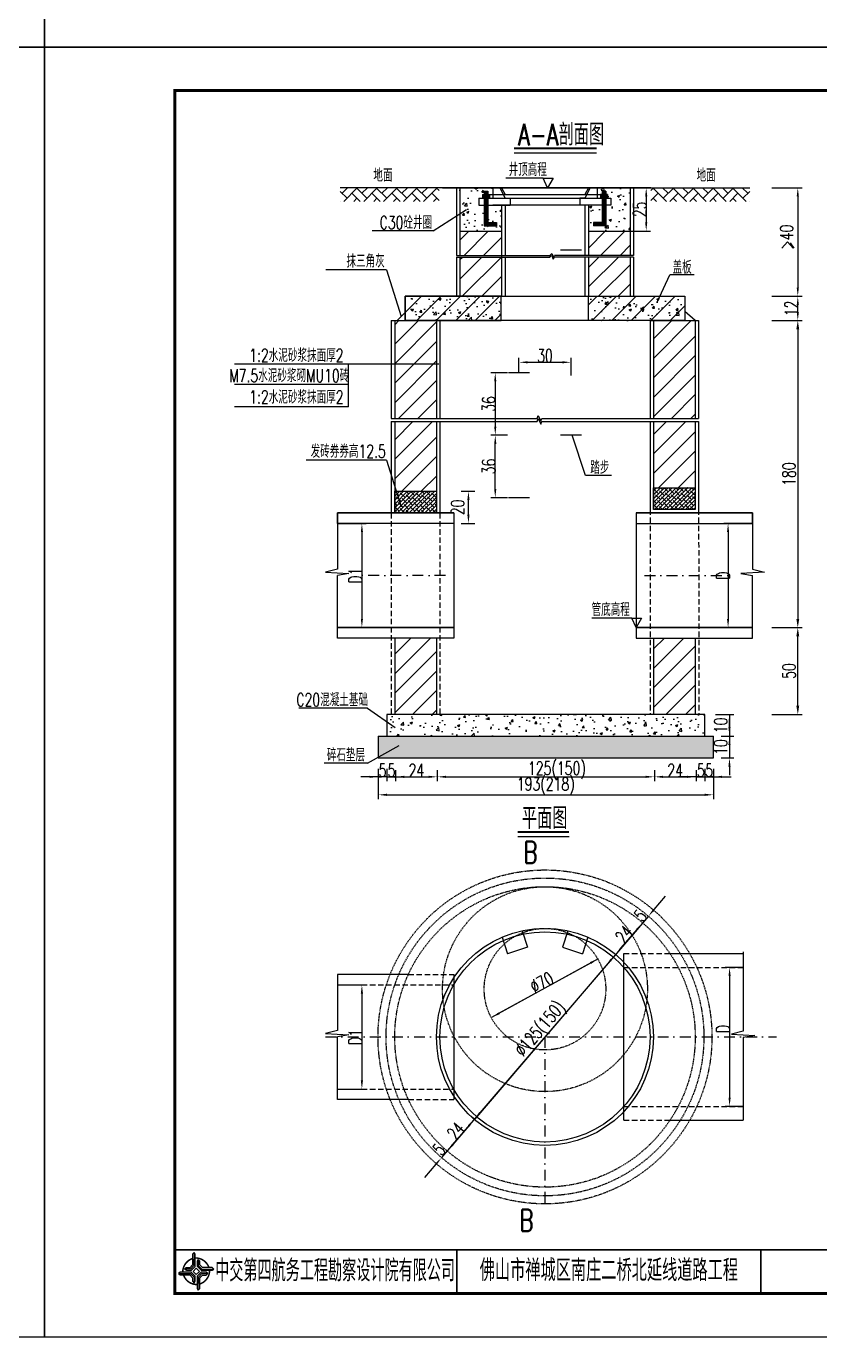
# Model space of a CAD drawing. Extents: x 5781 to 12795, y 1434 to 2653.
# Drawn here: x 6197.2 to 6380, y 1795.1 to 2096.9 of the extents above; entities that cross this region are included whole.
import ezdxf
from ezdxf.enums import TextEntityAlignment as Align

# ---------------------------------------------------------------- set-up
doc = ezdxf.new("R2010")
doc.units = 0
doc.header["$LTSCALE"] = 5
doc.header["$PDMODE"] = 32
doc.header["$PDSIZE"] = 0.3
doc.linetypes.add('DASHDOT', pattern=[1, 0.5, -0.25, 0, -0.25])
doc.linetypes.add('HIDDEN', pattern=[0.375, 0.25, -0.125])
doc.layers.get('0').update_dxf_attribs({"linetype": 'CONTINUOUS'})
doc.layers.get('Defpoints').update_dxf_attribs({"linetype": 'CONTINUOUS'})
for name, color, linetype in [('中心线', 2, 'DASHDOT'), ('图框', 7, 'CONTINUOUS'), ('填充', 8, 'CONTINUOUS'), ('尺寸标注', 4, 'CONTINUOUS'), ('文字', 7, 'CONTINUOUS'), ('文字字符', 7, 'CONTINUOUS'), ('结构', 7, 'CONTINUOUS'), ('结构1', 1, 'CONTINUOUS'), ('结构2', 7, 'CONTINUOUS'), ('钢筋', 1, 'CONTINUOUS'), ('钢筋2', 3, 'CONTINUOUS')]:
    doc.layers.add(name, color=color, linetype=linetype)
doc.styles.get("Standard").update_dxf_attribs({"font": 'simplex1.shx', "width": 0.7, "bigfont": 'hztxt.shx'})
doc.dimstyles.new('比例1：25', dxfattribs={"dimtxt": 3, "dimasz": 2, "dimexe": 1, "dimexo": 1, "dimgap": 0.5, "dimtad": 1, "dimlfac": 2.5, "dimzin": 13, "dimdsep": 46, "dimtxsty": 'Standard', "dimcen": -0.09, "dimclrd": 256, "dimclre": 256, "dimclrt": 7, "dimaunit": 1, "dimadec": 0, "dimazin": 0, "dimtfac": 0.0005, "dimtix": 1, "dimtmove": 2, "dimatfit": 3, "dimfxl": 0, "dimtolj": 1, "dimtzin": 13, "dimarcsym": 0})

# ---------------------------------------------------------------- blocks, each defined once
blk = doc.blocks.new('tb')
at = {"lineweight": -3}
h = blk.add_hatch(color=256, dxfattribs=at)
h.paths.add_polyline_path([(-1.23, -0.13), (-3.78, -0.14), (-4.14, -0.41), (-1.4, -0.44), (-0.56, -1.24), (-0.54, -2.62), (-0.27, -2.2), (-0.26, -1.06)])
h.paths.add_polyline_path([(0.13, -1.08), (0.14, -3.86), (0.41, -4.26), (0.44, -1.24), (1.25, -0.43), (2.66, -0.43), (2.26, -0.16), (1.07, -0.15)])
h.paths.add_polyline_path([(1.08, 0.3), (3.62, 0.3), (4.02, 0.56), (1.25, 0.57), (0.43, 1.39), (0.43, 2.8), (0.16, 2.41), (0.15, 1.24)])
h.paths.add_polyline_path([(-0.28, 1.21), (-0.28, 3.99), (-0.56, 4.39), (-0.57, 1.41), (-1.38, 0.6), (-2.74, 0.56), (-2.33, 0.3), (-1.2, 0.29)])
for p, q in [((-0.56, 4.39), (-0.57, 1.41)), ((-1.38, 0.6), (-2.74, 0.56)), ((-0.57, 1.41), (-1.38, 0.6)), ((0.43, 2.8), (0.43, 1.39)), ((0.43, 1.39), (1.25, 0.57)), ((1.25, 0.57), (4.02, 0.56)), ((-4.14, -0.41), (-1.4, -0.44)), ((-1.4, -0.44), (-0.56, -1.24)), ((-0.56, -1.24), (-0.54, -2.62)), ((0.41, -4.26), (0.44, -1.24)), ((0.44, -1.24), (1.25, -0.43)), ((1.25, -0.43), (2.66, -0.43))]:
    blk.add_line(p, q, dxfattribs=at)
at = {"lineweight": -3, "const_width": 0.35, "flags": 128}
for points in [[(-0.9, 3.02, 0.324167), (-3.16, -0.14)], [(2.88, 0.92, 0.324403), (-0.24, 3.15)], [(0.75, -2.86, 0.325418), (3.02, 0.26)], [(-2.98, -0.76, 0.322976), (0.14, -2.98)]]:
    blk.add_lwpolyline(points, format="xyb", dxfattribs=at)
at = {"lineweight": -3, "flags": 128}
for points in [[(-0.9, 3.99), (-0.9, 1.58), (-1.53, 0.91), (-2.34, 0.91), (-2.74, 0.56), (-2.33, 0.3), (-1.2, 0.29), (-0.28, 1.21), (-0.28, 3.99), (-0.56, 4.39)], [(-0.04, 0.77), (0.68, 0.04), (-0.04, -0.69), (-0.77, 0.05)], [(3.62, 0.92), (1.43, 0.92), (0.77, 1.54), (0.77, 2.38), (0.43, 2.8), (0.16, 2.41), (0.15, 1.24), (1.08, 0.3), (3.62, 0.3), (4.02, 0.56)], [(-3.73, -0.76), (-1.54, -0.76), (-0.89, -1.39), (-0.89, -2.21), (-0.54, -2.62), (-0.27, -2.2), (-0.26, -1.06), (-1.23, -0.13), (-3.78, -0.14), (-4.14, -0.41)], [(0.75, -3.85), (0.75, -1.43), (1.4, -0.78), (2.26, -0.78), (2.66, -0.43), (2.26, -0.16), (1.07, -0.15), (0.13, -1.08), (0.14, -3.86), (0.41, -4.26)]]:
    blk.add_lwpolyline(points, close=True, dxfattribs=at)
blk = doc.blocks.new('DIM')
at = {"layer": '尺寸标注'}
blk.add_solid([(-1, -0.125), (-1, 0.125), (0, 0)], dxfattribs=at)
blk = doc.blocks.new('*D587')
at = {"layer": 'Defpoints', "color": 0}
for p in [(6351.26, 2029.16), (6352.06, 1958.44), (6374.89, 1958.44)]:
    blk.add_point(p, dxfattribs=at)
at = {"layer": '尺寸标注', "lineweight": -2}
for p, q in [((6368.89, 2029.16), (6375.89, 2029.16)), ((6374.89, 2027.16), (6374.89, 1960.44)), ((6368.89, 1958.44), (6375.89, 1958.44))]:
    blk.add_line(p, q, dxfattribs=at)
at = {"layer": '尺寸标注'}
for points in [[(6374.56, 2027.16), (6375.22, 2027.16), (6374.89, 2029.16)], [(6374.56, 1960.44), (6375.22, 1960.44), (6374.89, 1958.44)]]:
    blk.add_solid(points, dxfattribs=at)
at = {"layer": '尺寸标注', "color": 7, "insert": (6372.89, 1993.8), "char_height": 3, "attachment_point": 5, "rotation": 90}
blk.add_mtext('\\A1;180', dxfattribs=at)
blk = doc.blocks.new('*D588')
at = {"layer": 'Defpoints', "color": 0}
for p in [(6353.45, 1958.44), (6374.89, 1958.44), (6353.45, 1938.44)]:
    blk.add_point(p, dxfattribs=at)
at = {"layer": '尺寸标注', "lineweight": -2}
for p, q in [((6368.89, 1958.44), (6375.89, 1958.44)), ((6374.89, 1940.44), (6374.89, 1956.44)), ((6368.89, 1938.44), (6375.89, 1938.44))]:
    blk.add_line(p, q, dxfattribs=at)
at = {"layer": '尺寸标注'}
for points in [[(6374.56, 1956.44), (6375.22, 1956.44), (6374.89, 1958.44)], [(6374.56, 1940.44), (6375.22, 1940.44), (6374.89, 1938.44)]]:
    blk.add_solid(points, dxfattribs=at)
at = {"layer": '尺寸标注', "color": 7, "insert": (6372.89, 1948.44), "char_height": 3, "attachment_point": 5, "rotation": 90}
blk.add_mtext('\\A1;50', dxfattribs=at)
blk = doc.blocks.new('123')
at = {"layer": '图框'}
blk.add_lwpolyline([(6201.38, 2092.12), (6201.38, 2389.12), (5781.38, 2389.12), (5781.38, 2092.12)], close=True, dxfattribs=at)

msp = doc.modelspace()

# ---------------------------------------------------------------- hatches: boundary and pattern name
at = {"layer": '填充'}
h = msp.add_hatch(dxfattribs=at)
h.set_pattern_fill('AR-HBONE', color=8, scale=0.016, style=0)
h.set_pattern_definition([(45, (6564.1666, 1851.5535), (2e-16, 2.2989456), [4.8768, -1.6256]), (135, (6565.3161, 1852.703), (2e-16, 2.2989456), [4.8768, -1.6256])])
h.paths.add_polyline_path([(6292.2557, 2059.7561), (6269.4898, 2059.7561), (6269.4898, 2056.5561), (6292.2557, 2056.5561)])
h = msp.add_hatch(dxfattribs=at)
h.set_pattern_fill('AR-CONC', color=8, scale=0.03, style=0)
h.set_pattern_definition([(50, (5001.1506, 2493.9624), (5.46554, -0.478173), [0.5715, -6.2865]), (355, (5001.1506, 2493.9624), (-1.057285, 5.7317), [0.4572, -5.0292]), (100.451, (5001.606, 2493.9225), (4.408275, 5.2535), [0.4857, -5.3427]), (46.1842, (5001.1506, 2495.4864), (8.13237, -1.26127), [0.85725, -9.42975]), (96.6356, (5001.828, 2495.381), (7.122127, 7.422767), [0.72855, -8.01405]), (351.184, (5001.151, 2495.486), (7.12214, 7.422754), [0.6858, -7.5438]), (21, (5001.9126, 2495.1054), (4.548446, -3.067966), [0.5715, -6.2865]), (326, (5001.9126, 2495.1054), (1.85406, 5.52564), [0.4572, -5.0292]), (71.4514, (5002.2916, 2494.8497), (6.402495, 2.457686), [0.4857, -5.3427]), (37.5, (5001.1506, 2493.9624), (0.092658, 2.5366512), [0, -4.96824, 0, -5.1054, 0, -5.04825]), (7.5, (5001.1506, 2493.9624), (2.00459, 3.005417), [0, -2.91084, 0, -4.85394, 0, -1.92405]), (327.5, (4999.4514, 2493.9624), (4.067718, -0.1718623), [0, -1.905, 0, -5.9436, 0, -7.8867]), (317.5, (4998.6894, 2493.9624), (4.443875, 0.762795), [0, -2.4765, 0, -3.94716, 0, -5.6007])])
h.paths.add_polyline_path([(6302.6557, 2055.7568), (6301.4557, 2055.7568), (6301.4557, 2057.3568), (6302.2557, 2057.3568), (6302.2557, 2058.1568), (6302.6557, 2058.1568), (6302.6557, 2058.9568), (6303.4557, 2058.9568), (6303.4557, 2058.1568), (6304.6557, 2058.1568), (6304.6557, 2059.7182), (6297.0557, 2059.7182), (6297.0557, 2049.7568), (6306.6557, 2049.7568), (6306.6557, 2055.7568), (6304.6557, 2055.7568), (6303.4557, 2055.7568), (6303.4557, 2051.7568), (6305.4557, 2051.7568), (6305.4557, 2050.9568), (6302.6557, 2050.9568)])
h.paths.add_polyline_path([(6336.2557, 2059.7182), (6328.6557, 2059.7182), (6328.6557, 2058.1568), (6329.8557, 2058.1568), (6329.8557, 2058.9568), (6330.6557, 2058.9568), (6330.6557, 2058.1568), (6331.0557, 2058.1568), (6331.0557, 2057.3568), (6331.8557, 2057.3568), (6331.8557, 2055.7568), (6330.6557, 2055.7568), (6330.6557, 2050.9568), (6327.8557, 2050.9568), (6327.8557, 2051.7568), (6329.8557, 2051.7568), (6329.8557, 2055.7568), (6326.6557, 2055.7568), (6326.6557, 2049.7568), (6336.2557, 2049.7568)])
h = msp.add_hatch(dxfattribs=at)
h.set_pattern_fill('AR-HBONE', color=8, scale=0.016, style=0)
h.set_pattern_definition([(135, (6069.1448, 1851.5535), (-2e-16, 2.2989456), [4.8768, -1.6256]), (45, (6067.9954, 1852.703), (-2e-16, 2.2989456), [4.8768, -1.6256])])
h.paths.add_polyline_path([(6341.0557, 2059.7561), (6363.8217, 2059.7561), (6363.8217, 2056.5561), (6341.0557, 2056.5561)])
h = msp.add_hatch(dxfattribs=at)
h.set_pattern_fill('ANSI31', color=8, style=0)
h.set_pattern_definition([(45, (5001.1506, 2493.9624), (-2.245064, 2.245064), [])])
h.paths.add_polyline_path([(6306.6557, 2044.1688), (6306.6557, 2049.7568), (6297.0557, 2049.7568), (6297.0557, 2044.1688)])
h.paths.add_polyline_path([(6297.0557, 2043.7942), (6297.0557, 2034.7561), (6306.6557, 2034.7561), (6306.6557, 2043.7942)])
h.paths.add_polyline_path([(6326.6557, 2034.7561), (6336.2557, 2034.7561), (6336.2557, 2043.7942), (6326.6557, 2043.7942)])
h.paths.add_polyline_path([(6326.6557, 2044.1688), (6336.2557, 2044.1688), (6336.2557, 2049.7568), (6326.6557, 2049.7568)])
h.paths.add_polyline_path([(6341.6557, 2006.6064), (6351.2557, 2006.6064), (6351.2557, 2029.1561), (6341.6557, 2029.1561)])
h.paths.add_polyline_path([(6291.6557, 2029.1561), (6282.0557, 2029.1561), (6282.0557, 2006.6064), (6291.6557, 2006.6064)])
h = msp.add_hatch(dxfattribs=at)
h.set_pattern_fill('AR-CONC', color=8, scale=0.03, style=0)
h.set_pattern_definition([(50, (5001.1506, 2476.3696), (5.46554, -0.478173), [0.5715, -6.2865]), (355, (5001.1506, 2476.3696), (-1.057285, 5.7317), [0.4572, -5.0292]), (100.451, (5001.606, 2476.33), (4.408275, 5.2535), [0.4857, -5.3427]), (46.1842, (5001.1506, 2477.8936), (8.13237, -1.26127), [0.85725, -9.42975]), (96.6356, (5001.828, 2477.7885), (7.122127, 7.422767), [0.72855, -8.01405]), (351.184, (5001.151, 2477.894), (7.12214, 7.422754), [0.6858, -7.5438]), (21, (5001.9126, 2477.5126), (4.548446, -3.067966), [0.5715, -6.2865]), (326, (5001.9126, 2477.5126), (1.85406, 5.52564), [0.4572, -5.0292]), (71.4514, (5002.2916, 2477.257), (6.402495, 2.457686), [0.4857, -5.3427]), (37.5, (5001.1506, 2476.3696), (0.092658, 2.5366512), [0, -4.96824, 0, -5.1054, 0, -5.04825]), (7.5, (5001.1506, 2476.3696), (2.00459, 3.005417), [0, -2.91084, 0, -4.85394, 0, -1.92405]), (327.5, (4999.4514, 2476.3696), (4.067718, -0.1718623), [0, -1.905, 0, -5.9436, 0, -7.8867]), (317.5, (4998.6894, 2476.3696), (4.443875, 0.762795), [0, -2.4765, 0, -3.94716, 0, -5.6007])])
h.paths.add_polyline_path([(6306.5647, 2029.1561), (6306.5647, 2034.7561), (6284.4557, 2034.7561), (6284.4557, 2029.1561)])
h.paths.add_polyline_path([(6326.6557, 2034.7561), (6326.6557, 2029.1561), (6348.8557, 2029.1561), (6348.8557, 2034.7561)])
h = msp.add_hatch(dxfattribs=at)
h.set_pattern_fill('ANSI31', color=8, style=0)
h.set_pattern_definition([(45, (5097.1434, 726.9838), (-2.245064, 2.245064), [])])
h.paths.add_polyline_path([(6291.6557, 2005.8823), (6282.0557, 2005.8823), (6282.0557, 1990.9473), (6282.3982, 1989.84), (6291.6557, 1989.84)])
h.paths.add_polyline_path([(6351.2557, 2005.8823), (6341.6557, 2005.8823), (6341.6557, 1990.64), (6351.2557, 1990.64)])
h.paths.add_polyline_path([(6341.6639, 1938.4426), (6351.2639, 1938.4426), (6351.2609, 1956.04), (6341.6609, 1956.04)])
h.paths.add_polyline_path([(6282.0557, 1938.4426), (6291.6557, 1938.4426), (6291.6557, 1956.04), (6282.0557, 1956.04)])
h = msp.add_hatch(dxfattribs=at)
h.set_pattern_fill('ANSI38', color=8, scale=0.2, style=0)
h.set_pattern_definition([(45, (5001.1506, 2493.96236), (-0.4490128, 0.4490128), []), (135, (5001.1506, 2493.96236), (-1.34703842, 0.4490128), [1.5875, -0.9525])])
h.paths.add_polyline_path([(6291.6557, 1984.84), (6291.6557, 1989.84), (6282.0557, 1989.84), (6282.0557, 1984.84)])
h.paths.add_polyline_path([(6351.2557, 1985.64), (6351.2557, 1990.64), (6341.6557, 1990.64), (6341.6557, 1985.64)])
h = msp.add_hatch(dxfattribs=at)
h.set_pattern_fill('AR-CONC', color=8, scale=0.03, style=0)
h.set_pattern_definition([(50, (5535.4524, 882.302), (5.46554, -0.478173), [0.5715, -6.2865]), (355, (5535.4524, 882.302), (-1.057285, 5.7317), [0.4572, -5.0292]), (100.451, (5535.908, 882.262), (4.408275, 5.2535), [0.4857, -5.3427]), (46.1842, (5535.4524, 883.826), (8.13237, -1.26127), [0.85725, -9.42975]), (96.6356, (5536.13, 883.721), (7.122127, 7.422767), [0.72855, -8.01405]), (351.184, (5535.452, 883.826), (7.12214, 7.422754), [0.6858, -7.5438]), (21, (5536.2144, 883.445), (4.548446, -3.067966), [0.5715, -6.2865]), (326, (5536.2144, 883.445), (1.85406, 5.52564), [0.4572, -5.0292]), (71.4514, (5536.5934, 883.1893), (6.402495, 2.457686), [0.4857, -5.3427]), (37.5, (5535.4524, 882.302), (0.092658, 2.5366512), [0, -4.96824, 0, -5.1054, 0, -5.04825]), (7.5, (5535.4524, 882.302), (2.00459, 3.005417), [0, -2.91084, 0, -4.85394, 0, -1.92405]), (327.5, (5533.7532, 882.302), (4.067718, -0.1718623), [0, -1.905, 0, -5.9436, 0, -7.8867]), (317.5, (5532.991, 882.302), (4.443875, 0.762795), [0, -2.4765, 0, -3.94716, 0, -5.6007])])
h.paths.add_polyline_path([(6353.4458, 1933.4426), (6353.4458, 1938.4426), (6280.2458, 1938.4426), (6280.2458, 1933.4426)])
at = {"layer": '尺寸标注'}
h = msp.add_hatch(dxfattribs=at)
h.set_pattern_fill('ANSI31', color=8, style=0)
h.set_pattern_definition([(45, (5001.1506, 2476.3696), (-2.245064, 2.245064), [])])
h.paths.add_polyline_path([(6306.5647, 2029.1561), (6306.5647, 2034.7561), (6284.4557, 2034.7561), (6284.4557, 2029.1561)])
h.paths.add_polyline_path([(6348.8557, 2029.1561), (6348.8557, 2034.7561), (6326.6557, 2034.7561), (6326.6557, 2029.1561)])
h = msp.add_hatch(dxfattribs=at)
h.set_pattern_fill('AR-SAND', color=8, scale=0.03, style=0)
h.set_pattern_definition([(37.5, (5535.4524, 882.302), (-0.0480009, 1.4682397), [0, -1.15824, 0, -1.2954, 0, -1.23825]), (7.5, (5535.4524, 882.302), (1.3485698, 2.1504753), [0, -0.62484, 0, -1.04394, 0, -0.40005]), (327.5, (5534.5152, 882.302), (2.3729771, 0.0043116), [0, -0.381, 0, -1.3716, 0, -1.7907]), (317.5, (5534.5152, 882.302), (2.2906694, 0.668788), [0, -0.1905, 0, -0.89916, 0, -1.0287])])
h.paths.add_polyline_path([(6355.4458, 1928.4426), (6355.4458, 1933.4426), (6278.2458, 1933.4426), (6278.2458, 1928.4426)])

# ---------------------------------------------------------------- linework, layer by layer
for p, q in [((6309.5431, 2067.8193), (6328.5445, 2067.8193)), ((6292.2557, 2059.7561), (6269.4898, 2059.7561)), ((6341.0557, 2059.7561), (6363.8217, 2059.7561)), ((6310.3958, 1910.3719), (6322.1934, 1910.3719))]:
    msp.add_line(p, q)
at = {"const_width": 0.4}
for points in [[(6309.5431, 2068.8193), (6328.5445, 2068.8193)], [(6310.3958, 1911.3719), (6322.1934, 1911.3719)]]:
    msp.add_lwpolyline(points, dxfattribs=at)
at = {"layer": '中心线'}
for p, q in [((6293.7282, 1970.44), (6273.6846, 1970.44)), ((6339.5833, 1970.44), (6359.6269, 1970.44)), ((6266.1174, 1864.1785), (6369.9999, 1864.1785)), ((6316.6557, 1864.1785), (6316.6557, 1825.7233))]:
    msp.add_line(p, q, dxfattribs=at)
at = {"layer": '图框'}
for points, const_width in [([(6611.3768, 2082.1207), (6231.3768, 2082.1207), (6231.3768, 1805.1207), (6611.3768, 1805.1207), (6611.3768, 2082.1207)], 0.7), ([(6231.3768, 1815.1207), (6611.3768, 1815.1207)], 0.4), ([(6296.3768, 1815.1207), (6296.3768, 1805.1207)], 0.4), ([(6366.3768, 1805.1207), (6366.3768, 1815.1207)], 0.4)]:
    msp.add_lwpolyline(points, dxfattribs=dict(at, const_width=const_width))
at = {"layer": '填充'}
msp.add_line((6278.2458, 1924.0752), (6276.2458, 1924.0752), dxfattribs=at)
msp.add_lwpolyline([(6281.2557, 2005.8823), (6314.8752, 2005.8823), (6315.0791, 2006.6065), (6315.7254, 2005.2792), (6315.9525, 2005.8823), (6352.0557, 2005.8823)], dxfattribs=at)
for points in [[(6282.0557, 1989.84), (6291.6557, 1989.84), (6291.6557, 1984.84), (6282.0557, 1984.84)], [(6341.6557, 1990.64), (6351.2557, 1990.64), (6351.2557, 1985.64), (6341.6557, 1985.64)]]:
    msp.add_lwpolyline(points, close=True, dxfattribs=at)
at = {"layer": '尺寸标注'}
for p, q in [((6316.2718, 2061.9162), (6307.6388, 2061.9162)), ((6316.2718, 2061.9162), (6318.5406, 2061.9162)), ((6317.2729, 2059.7561), (6316.2718, 2061.9162)), ((6318.5406, 2061.9162), (6317.2729, 2059.7561)), ((6337.2557, 2059.7568), (6340.9739, 2059.7568)), ((6368.8909, 2059.7561), (6375.8909, 2059.7561)), ((6339.9739, 2057.7568), (6339.9739, 2051.7568)), ((6374.8909, 2057.7561), (6374.8909, 2036.7561)), ((6290.8913, 2049.7852), (6298.5536, 2054.7722)), ((6290.8913, 2049.7852), (6276.8839, 2049.7852)), ((6336.4557, 2049.7568), (6340.9739, 2049.7568)), ((6373.1125, 2047.0464), (6373.9718, 2045.8612)), ((6280.1849, 2040.815), (6266.1776, 2040.815)), ((6280.1849, 2040.815), (6283.5121, 2030.0581)), ((6342.5166, 2033.383), (6345.4222, 2039.6993)), ((6351.0409, 2039.6993), (6345.4222, 2039.6993)), ((6368.8909, 2034.7561), (6375.8909, 2034.7561)), ((6368.8909, 2034.7561), (6375.8909, 2034.7561)), ((6374.8909, 2031.1561), (6374.8909, 2032.7561)), ((6282.6101, 2029.1561), (6284.4557, 2031.0018)), ((6351.2557, 2029.1561), (6348.8557, 2031.2561)), ((6371.851, 2029.1561), (6375.8909, 2029.1561)), ((6371.851, 2029.1561), (6375.8909, 2029.1561)), ((6310.6557, 2017.3561), (6310.6557, 2020.5472)), ((6312.6557, 2019.5472), (6320.6557, 2019.5472)), ((6322.6557, 2016.5324), (6322.6557, 2020.5472)), ((6292.198, 2019.0964), (6245.1044, 2019.0964)), ((6271.385, 2009.2562), (6271.385, 2019.0964)), ((6308.0557, 2017.1561), (6304.2023, 2017.1561)), ((6271.385, 2014.439), (6245.1044, 2014.439)), ((6305.2023, 2015.1561), (6305.2023, 2004.7561)), ((6271.385, 2009.2562), (6245.1044, 2009.2562)), ((6308.0557, 2002.7561), (6304.2023, 2002.7561)), ((6308.0557, 2002.7561), (6304.2023, 2002.7561)), ((6325.9789, 1993.5083), (6322.9552, 2002.7561)), ((6305.2023, 1990.3561), (6305.2023, 2000.7561)), ((6280.1849, 1996.9957), (6261.6238, 1996.9957)), ((6280.1849, 1996.9957), (6283.5121, 1986.2388)), ((6331.9669, 1993.5083), (6325.9789, 1993.5083)), ((6297.3396, 1989.84), (6300.5235, 1989.84)), ((6299.0235, 1984.44), (6299.0235, 1987.84)), ((6308.0557, 1988.3561), (6304.2023, 1988.3561)), ((6269.036, 1982.44), (6275.4818, 1982.44)), ((6274.4818, 1980.44), (6274.4818, 1960.44)), ((6297.3396, 1982.44), (6300.5235, 1982.44)), ((6364.2755, 1982.44), (6357.8297, 1982.44)), ((6358.8297, 1980.44), (6358.8297, 1960.44)), ((6336.6542, 1960.6), (6327.4546, 1960.6)), ((6337.6553, 1958.44), (6336.6542, 1960.6)), ((6336.6542, 1960.6), (6338.923, 1960.6)), ((6338.923, 1960.6), (6337.6553, 1958.44)), ((6269.036, 1958.44), (6275.4818, 1958.44)), ((6355.9458, 1958.44), (6360.1533, 1958.44)), ((6364.2755, 1958.44), (6357.8297, 1958.44)), ((6275.7615, 1939.9136), (6259.942, 1939.9136)), ((6275.7615, 1939.9136), (6282.1394, 1935.4509)), ((6355.9458, 1938.4426), (6360.1533, 1938.4426)), ((6357.2116, 1938.4426), (6360.1533, 1938.4426)), ((6359.1533, 1938.4426), (6359.1533, 1933.4426)), ((6359.1533, 1935.4426), (6359.1533, 1937.4426)), ((6357.2116, 1933.4426), (6360.1533, 1933.4426)), ((6357.2116, 1933.4426), (6360.1533, 1933.4426)), ((6359.1533, 1933.4426), (6359.1533, 1928.4426)), ((6275.7615, 1927.1982), (6283.0452, 1931.298)), ((6359.1533, 1931.4426), (6359.1533, 1929.4426)), ((6275.7615, 1927.1982), (6265.787, 1927.1982)), ((6278.2458, 1925.9426), (6278.2458, 1923.0752)), ((6278.2458, 1925.9426), (6278.2458, 1918.9371)), ((6280.2458, 1925.9426), (6280.2458, 1923.0752)), ((6353.4458, 1925.9426), (6353.4458, 1923.0752)), ((6355.4458, 1925.9426), (6355.4458, 1923.0752)), ((6355.4458, 1925.9426), (6355.4458, 1918.9371)), ((6357.2116, 1928.4426), (6360.1533, 1928.4426)), ((6359.1533, 1926.4426), (6359.1533, 1924.4426)), ((6276.2458, 1924.0752), (6274.2458, 1924.0752)), ((6280.2458, 1924.0752), (6278.2458, 1924.0752)), ((6280.2458, 1925.5901), (6280.2458, 1923.0752)), ((6280.2458, 1924.0752), (6288.3125, 1924.0752)), ((6282.2458, 1925.5901), (6282.2458, 1923.0752)), ((6282.2458, 1925.5901), (6282.2458, 1923.0752)), ((6282.2458, 1924.0752), (6284.2458, 1924.0752)), ((6284.2458, 1924.0752), (6289.8458, 1924.0752)), ((6291.8458, 1925.5901), (6291.8458, 1923.0752)), ((6291.8458, 1925.5901), (6291.8458, 1923.0752)), ((6293.8458, 1924.0752), (6339.8458, 1924.0752)), ((6341.8458, 1925.5901), (6341.8458, 1923.0752)), ((6341.8458, 1925.5901), (6341.8458, 1923.0752)), ((6343.8458, 1924.0752), (6349.4458, 1924.0752)), ((6349.4458, 1924.0752), (6347.4458, 1924.0752)), ((6351.4458, 1924.0752), (6349.4458, 1924.0752)), ((6351.4458, 1925.5901), (6351.4458, 1923.0752)), ((6351.4458, 1924.0752), (6359.5125, 1924.0752)), ((6353.4458, 1925.5901), (6353.4458, 1923.0752)), ((6353.4458, 1924.0752), (6355.4458, 1924.0752)), ((6357.4458, 1924.0752), (6359.4458, 1924.0752)), ((6280.2458, 1919.9371), (6353.4458, 1919.9371)), ((6341.7692, 1893.4919), (6344.415, 1896.5802)), ((6340.468, 1891.973), (6292.8435, 1836.3839)), ((6334.2221, 1884.6827), (6337.8655, 1888.9354)), ((6337.8655, 1888.9354), (6336.5643, 1887.4165)), ((6332.9209, 1883.1638), (6300.3906, 1845.1931)), ((6328.8874, 1882.1584), (6304.3558, 1868.6696)), ((6327.1349, 1881.1948), (6306.1084, 1869.6332)), ((6362.1226, 1880.1785), (6358.1793, 1880.1785)), ((6359.1793, 1878.5559), (6359.1793, 1850.1785)), ((6269.036, 1876.1785), (6275.4818, 1876.1785)), ((6274.4818, 1874.1785), (6274.4818, 1854.1785)), ((6269.036, 1852.1785), (6275.4818, 1852.1785)), ((6362.1226, 1848.1785), (6358.1793, 1848.1785)), ((6300.2387, 1845.3232), (6299.6311, 1845.8437)), ((6299.0893, 1843.6743), (6295.4459, 1839.4216)), ((6295.4459, 1839.4216), (6296.7472, 1840.9404)), ((6291.5423, 1834.8651), (6288.8965, 1831.7768))]:
    msp.add_line(p, q, dxfattribs=at)
at = {"layer": '尺寸标注', "color": 1}
msp.add_line((6278.2458, 1933.4426), (6355.4458, 1933.4426), dxfattribs=at)
at = {"layer": '尺寸标注', "color": 0, "linetype": 'HIDDEN', "ltscale": 0.1}
for centre, radius in [((6316.6557, 1864.1785), 38.4552), ((6316.6557, 1864.1785), 36.6), ((6316.6557, 1875.1785), 23.6), ((6316.6557, 1875.1785), 14)]:
    msp.add_circle(centre, radius, dxfattribs=at)
at = {"layer": '文字'}
for points in [[(6313.0987, 1909.5731, 0, 0.7, 0), (6315.0987, 1909.5731, 0, 0, 0), (6317.5987, 1909.5731, 0, 0, 0), (6317.5987, 1904.7762, 0, 0, 0)], [(6312.1632, 1819.2644, 0, 0.7, 0), (6314.1632, 1819.2644, 0, 0, 0), (6316.6632, 1819.2644, 0, 0, 0), (6316.6632, 1824.0612, 0, 0, 0)]]:
    msp.add_lwpolyline(points, format="xyseb", dxfattribs=at)
at = {"layer": '结构'}
for p, q in [((6304.6557, 2057.3568), (6328.6557, 2057.3568)), ((6328.6557, 2055.7568), (6304.6557, 2055.7568)), ((6296.2557, 2044.1688), (6317.8092, 2044.1688)), ((6296.2557, 2043.7942), (6317.7564, 2043.7942)), ((6317.7564, 2043.7942), (6318.1804, 2044.2458)), ((6317.8092, 2044.1688), (6318.2332, 2044.6204)), ((6318.1804, 2044.2458), (6318.5491, 2043.3093)), ((6318.2332, 2044.6204), (6318.6019, 2043.6839)), ((6318.5491, 2043.3093), (6318.8337, 2043.7942)), ((6318.6019, 2043.6839), (6318.8865, 2044.1688)), ((6337.0557, 2043.7942), (6318.8337, 2043.7942)), ((6337.0557, 2044.1688), (6318.8865, 2044.1688)), ((6268.836, 1984.84), (6268.836, 1971.9064)), ((6364.4755, 1984.84), (6364.4755, 1971.9064)), ((6268.836, 1971.9064), (6266.1174, 1971.2139)), ((6266.1174, 1971.2139), (6271.5098, 1970.9017)), ((6367.1941, 1971.2139), (6361.8016, 1970.9017)), ((6364.4755, 1971.9064), (6367.1941, 1971.2139)), ((6271.5098, 1970.9017), (6268.836, 1970.44)), ((6268.836, 1956.04), (6268.836, 1970.4511)), ((6361.8016, 1970.9017), (6364.4755, 1970.44)), ((6364.4755, 1956.04), (6364.4755, 1970.4511)), ((6362.3226, 1883.7654), (6362.3226, 1865.493)), ((6334.8117, 1844.9785), (6334.8117, 1883.3785)), ((6345.4398, 1883.3785), (6362.3226, 1883.3785)), ((6268.836, 1878.5785), (6268.836, 1865.6449)), ((6268.836, 1865.6449), (6266.1174, 1864.9524)), ((6362.3226, 1865.493), (6359.604, 1864.8005)), ((6266.1174, 1864.9524), (6271.5098, 1864.6402)), ((6271.5098, 1864.6402), (6268.836, 1864.1785)), ((6268.836, 1849.7785), (6268.836, 1864.1896)), ((6359.604, 1864.8005), (6364.9964, 1864.4883)), ((6364.9964, 1864.4883), (6362.3226, 1864.0266)), ((6362.3226, 1864.0266), (6362.3226, 1844.9785)), ((6345.4398, 1844.9785), (6362.3226, 1844.9785))]:
    msp.add_line(p, q, dxfattribs=at)
at = {"layer": '结构', "color": 2, "linetype": 'HIDDEN'}
for p, q in [((6334.8117, 1883.3785), (6345.4398, 1883.3785)), ((6285.1946, 1878.5785), (6295.6557, 1878.5785)), ((6334.8117, 1880.1785), (6362.3226, 1880.1785)), ((6268.836, 1876.1785), (6295.6557, 1876.1785)), ((6268.836, 1852.1785), (6295.6557, 1852.1785)), ((6285.1946, 1849.7785), (6295.6557, 1849.7785)), ((6334.8117, 1848.1785), (6362.3226, 1848.1785)), ((6334.8117, 1844.9785), (6345.4398, 1844.9785))]:
    msp.add_line(p, q, dxfattribs=at)
at = {"layer": '结构'}
msp.add_lwpolyline([(6281.2557, 2006.6064), (6314.8752, 2006.6064), (6315.0791, 2007.3306), (6315.7254, 2006.0034), (6315.9525, 2006.6064), (6352.0557, 2006.6064)], dxfattribs=at)
at = {"layer": '结构1'}
for p, q in [((6353.4458, 1938.4426), (6280.2458, 1938.4426)), ((6280.2458, 1938.4426), (6280.2458, 1933.4426)), ((6353.4458, 1933.4426), (6353.4458, 1938.4426)), ((6278.2458, 1933.4426), (6278.2458, 1928.4426)), ((6355.4458, 1928.4426), (6355.4458, 1933.4426)), ((6278.2458, 1928.4426), (6355.4458, 1928.4426))]:
    msp.add_line(p, q, dxfattribs=at)
for points in [[(6284.4557, 2029.1561), (6306.5647, 2029.1561), (6306.5647, 2034.7561), (6284.4557, 2034.7561)], [(6326.6557, 2034.7561), (6348.8557, 2034.7561), (6348.8557, 2029.1561), (6326.6557, 2029.1561)], [(6268.836, 1984.84), (6295.6557, 1984.84), (6295.6557, 1982.44), (6268.836, 1982.44)], [(6364.4755, 1984.84), (6337.6557, 1984.84), (6337.6557, 1982.44), (6364.4755, 1982.44)], [(6268.836, 1958.44), (6295.6557, 1958.44), (6295.6557, 1956.04), (6268.836, 1956.04)], [(6364.4755, 1958.44), (6337.6557, 1958.44), (6337.6557, 1956.04), (6364.4755, 1956.04)]]:
    msp.add_lwpolyline(points, close=True, dxfattribs=at)
at = {"layer": '结构1', "linetype": 'HIDDEN', "ltscale": 0.1}
msp.add_circle((6316.6557, 1864.1785), 34.6, dxfattribs=at)
at = {"layer": '结构1'}
msp.add_circle((6316.6557, 1864.1785), 25, dxfattribs=at)
at = {"layer": '结构2'}
for p, q in [((6295.6557, 1984.84), (6268.836, 1984.84)), ((6295.6557, 1984.84), (6295.6557, 1956.04)), ((6337.6557, 1984.84), (6364.4755, 1984.84)), ((6337.6557, 1984.84), (6337.6557, 1956.04)), ((6295.6557, 1982.44), (6268.836, 1982.44)), ((6337.6557, 1982.44), (6364.4755, 1982.44)), ((6295.6557, 1958.44), (6268.836, 1958.44)), ((6295.6557, 1956.04), (6268.836, 1956.04)), ((6337.6557, 1958.44), (6364.4755, 1958.44)), ((6285.1946, 1878.5785), (6268.836, 1878.5785)), ((6295.6557, 1878.5785), (6295.6557, 1849.7785)), ((6285.1946, 1849.7785), (6268.836, 1849.7785))]:
    msp.add_line(p, q, dxfattribs=at)
at = {"layer": '结构2', "linetype": 'Continuous'}
msp.add_lwpolyline([(6284.4557, 2034.7561), (6348.8557, 2034.7561), (6348.8557, 2029.1561), (6284.4557, 2029.1561)], close=True, dxfattribs=at)
at = {"layer": '结构2'}
msp.add_circle((6316.6557, 1864.1785), 24.2, dxfattribs=at)
at = {"layer": '钢筋', "linetype": 'Continuous'}
for p, q in [((6293.0557, 2059.7568), (6340.2557, 2059.7568)), ((6297.0557, 2059.7568), (6297.0557, 2049.7568)), ((6336.2557, 2059.7568), (6336.2557, 2049.7568)), ((6306.6557, 2055.7568), (6306.6557, 2049.7568)), ((6326.6557, 2055.7568), (6326.6557, 2049.7568)), ((6297.0557, 2049.7568), (6297.0557, 2044.1688)), ((6306.6557, 2049.7568), (6306.6557, 2034.7561)), ((6326.6557, 2049.7568), (6326.6557, 2044.1688)), ((6336.2557, 2049.7568), (6336.2557, 2044.1688)), ((6297.0557, 2043.7942), (6297.0557, 2034.7561)), ((6326.6557, 2043.7942), (6326.6557, 2034.7561)), ((6336.2557, 2043.7942), (6336.2557, 2034.7561)), ((6281.2557, 2029.1561), (6292.4557, 2029.1561)), ((6282.0557, 2029.1561), (6282.0557, 2006.6064)), ((6291.6557, 2029.1561), (6291.6557, 2006.6064)), ((6340.8557, 2029.1561), (6352.0557, 2029.1561)), ((6341.6557, 2029.1561), (6341.6557, 2006.6064)), ((6351.2557, 2029.1561), (6351.2557, 2006.6064)), ((6282.0557, 2005.8823), (6282.0557, 1984.84)), ((6291.6557, 2005.8823), (6291.6557, 1984.84)), ((6341.6557, 2005.8823), (6341.6557, 1985.64)), ((6351.2557, 2005.8823), (6351.2557, 1985.64)), ((6282.0557, 1956.04), (6282.0557, 1938.4426)), ((6291.6557, 1956.04), (6291.6557, 1938.4426)), ((6341.6609, 1956.04), (6341.6639, 1938.4426)), ((6351.2609, 1956.04), (6351.2639, 1938.4426))]:
    msp.add_line(p, q, dxfattribs=at)
at = {"layer": '钢筋'}
for p, q in [((6304.6557, 2059.7568), (6304.6557, 2057.3568)), ((6306.2573, 2059.7568), (6307.4573, 2057.3568)), ((6306.6557, 2059.7568), (6307.4557, 2058.1568)), ((6327.0542, 2059.7568), (6325.8542, 2057.3568)), ((6326.6557, 2059.7568), (6325.8557, 2058.1568)), ((6328.6557, 2059.7568), (6328.6557, 2057.3568)), ((6301.4557, 2057.3568), (6304.6557, 2057.3568)), ((6301.4557, 2057.3568), (6301.4557, 2055.7568)), ((6301.4557, 2055.7568), (6308.6557, 2055.7568)), ((6303.4557, 2058.1568), (6329.8557, 2058.1568)), ((6307.4573, 2057.3568), (6308.6557, 2057.3568)), ((6308.6557, 2057.3568), (6308.6557, 2055.7568)), ((6325.8542, 2057.3568), (6324.6557, 2057.3568)), ((6324.6557, 2057.3568), (6324.6557, 2055.7568)), ((6331.8557, 2055.7568), (6324.6557, 2055.7568)), ((6328.6557, 2057.3568), (6331.8557, 2057.3568)), ((6331.8557, 2057.3568), (6331.8557, 2055.7568)), ((6297.0557, 2049.7568), (6306.6557, 2049.7568)), ((6326.6557, 2049.7568), (6336.2557, 2049.7568))]:
    msp.add_line(p, q, dxfattribs=at)
at = {"layer": '钢筋', "color": 2, "linetype": 'HIDDEN'}
for p, q in [((6281.2557, 1984.84), (6281.2557, 1938.4426)), ((6292.4557, 1984.84), (6292.4557, 1938.4426)), ((6340.8557, 1985.64), (6340.8639, 1938.4426)), ((6352.0557, 1985.64), (6352.0639, 1938.4426))]:
    msp.add_line(p, q, dxfattribs=at)
at = {"layer": '钢筋2'}
for p, q in [((6341.0557, 2059.7561), (6292.2557, 2059.7561)), ((6325.0557, 2045.3561), (6320.2557, 2045.3561)), ((6313.0557, 2017.1561), (6308.2557, 2017.1561)), ((6325.0557, 2002.7561), (6320.2557, 2002.7561)), ((6313.0557, 1988.3561), (6308.2557, 1988.3561)), ((6306.8074, 1887.154), (6308.0482, 1883.3513)), ((6311.3706, 1888.6429), (6312.6114, 1884.8402)), ((6321.9409, 1888.6429), (6320.7001, 1884.8402)), ((6326.5041, 1887.154), (6325.2633, 1883.3513)), ((6312.6114, 1884.8402), (6308.0482, 1883.3513)), ((6320.7001, 1884.8402), (6325.2633, 1883.3513))]:
    msp.add_line(p, q, dxfattribs=at)
at = {"layer": '钢筋2', "linetype": 'Continuous'}
for p, q in [((6296.2557, 2059.7568), (6296.2557, 2044.1688)), ((6337.0557, 2059.7568), (6337.0557, 2044.1688)), ((6307.4557, 2055.7568), (6307.4557, 2044.1688)), ((6325.8557, 2055.7568), (6325.8557, 2044.1688)), ((6296.2557, 2043.7942), (6296.2557, 2034.7561)), ((6307.4557, 2043.7942), (6307.4557, 2034.7561)), ((6325.8557, 2043.7942), (6325.8557, 2034.7561)), ((6337.0557, 2043.7942), (6337.0557, 2034.7561)), ((6281.2557, 2029.1561), (6281.2557, 2006.6064)), ((6292.4557, 2029.1561), (6292.4557, 2006.6064)), ((6340.8557, 2029.1561), (6340.8557, 2006.6064)), ((6352.0557, 2029.1561), (6352.0557, 2006.6064)), ((6281.2557, 2005.8823), (6281.2557, 1984.84)), ((6292.4557, 2005.8823), (6292.4557, 1984.84)), ((6340.8557, 2005.8823), (6340.8557, 1985.64)), ((6352.0557, 2005.8823), (6352.0557, 1985.64))]:
    msp.add_line(p, q, dxfattribs=at)
at = {"layer": '钢筋2', "color": 7, "linetype": 'Continuous'}
for p, q in [((6302.6557, 2058.9568), (6303.4557, 2058.9568)), ((6302.6557, 2058.9568), (6302.6557, 2050.9568)), ((6302.8557, 2058.9568), (6302.8557, 2051.1568)), ((6303.0557, 2058.9568), (6303.0557, 2051.3568)), ((6303.2557, 2058.9568), (6303.2557, 2051.5568)), ((6303.4557, 2058.9568), (6303.4557, 2051.7568)), ((6330.6557, 2058.9568), (6329.8557, 2058.9568)), ((6329.8557, 2058.9568), (6329.8557, 2051.7568)), ((6330.0557, 2058.9568), (6330.0557, 2051.5568)), ((6330.2557, 2058.9568), (6330.2557, 2051.3568)), ((6330.4557, 2058.9568), (6330.4557, 2051.1568)), ((6330.6557, 2058.9568), (6330.6557, 2050.9568)), ((6302.2557, 2058.1568), (6302.2557, 2057.3568)), ((6302.2557, 2058.1568), (6303.8557, 2058.1568)), ((6302.2557, 2057.9568), (6303.8557, 2057.9568)), ((6302.2557, 2057.7568), (6303.8557, 2057.7568)), ((6302.2557, 2057.5568), (6303.8557, 2057.5568)), ((6303.8557, 2058.1568), (6303.8557, 2057.3568)), ((6329.4557, 2058.1568), (6329.4557, 2057.3568)), ((6331.0557, 2058.1568), (6329.4557, 2058.1568)), ((6331.0557, 2057.9568), (6329.4557, 2057.9568)), ((6331.0557, 2057.7568), (6329.4557, 2057.7568)), ((6331.0557, 2057.5568), (6329.4557, 2057.5568)), ((6331.0557, 2058.1568), (6331.0557, 2057.3568)), ((6302.6557, 2050.9568), (6305.4557, 2050.9568)), ((6302.8557, 2051.1568), (6305.4557, 2051.1568)), ((6303.0557, 2051.3568), (6305.4557, 2051.3568)), ((6303.2557, 2051.5568), (6305.4557, 2051.5568)), ((6303.4557, 2051.7568), (6305.4557, 2051.7568)), ((6305.4557, 2051.7568), (6305.4557, 2050.9568)), ((6327.8557, 2051.7568), (6327.8557, 2050.9568)), ((6329.8557, 2051.7568), (6327.8557, 2051.7568)), ((6330.0557, 2051.5568), (6327.8557, 2051.5568)), ((6330.2557, 2051.3568), (6327.8557, 2051.3568)), ((6330.4557, 2051.1568), (6327.8557, 2051.1568)), ((6330.6557, 2050.9568), (6327.8557, 2050.9568))]:
    msp.add_line(p, q, dxfattribs=at)

# ---------------------------------------------------------------- block references
at = {"layer": '图框', "lineweight": -3}
msp.add_blockref('tb', (6236.3725, 1810.1261), dxfattribs=at)
at = {"layer": '填充', "yscale": 2, "zscale": 2}
for p, xscale, rotation in [((6374.8909, 2059.7561), 2, 90), ((6305.2023, 1988.3561), 2, 270), ((6358.8297, 1982.44), -2, 270), ((6274.4818, 1958.44), 2, 270), ((6358.8297, 1958.44), -2, 90), ((6359.1793, 1880.1785), 2, 90), ((6274.4818, 1876.1785), 2, 90), ((6274.4818, 1852.1785), 2, 270), ((6359.1793, 1848.1785), 2, 270)]:
    msp.add_blockref('DIM', p, dxfattribs=dict(at, xscale=xscale, rotation=rotation))
at = {"layer": '尺寸标注'}
for p in [(0, 0), (420, 0), (0, -297), (420, -297)]:
    msp.add_blockref('123', p, dxfattribs=at)
at = {"layer": '尺寸标注', "yscale": 2, "zscale": 2}
for p, xscale, rotation in [((6339.9739, 2059.7568), 2, 90), ((6339.9739, 2049.7568), 2, 270), ((6374.8909, 2034.7561), 2, 270), ((6374.8909, 2034.7561), 2, 90), ((6374.8909, 2029.1561), 2, 270), ((6310.6557, 2019.5472), 2, 180), ((6305.2023, 2017.1561), 2, 90), ((6305.2023, 2002.7561), 2, 270), ((6305.2023, 2002.7561), 2, 90), ((6299.0235, 1989.84), 2, 90), ((6299.0235, 1982.44), 2, 270), ((6274.4818, 1982.44), 2, 90), ((6359.1533, 1933.4426), 2, 270), ((6359.1533, 1933.4426), 2, 90), ((6359.1533, 1928.4426), 2, 90), ((6280.2458, 1924.0752), 2, 180), ((6282.2458, 1924.0752), 2, 180), ((6282.2458, 1924.0752), 2, 180), ((6291.8458, 1924.0752), 2, 180), ((6341.8458, 1924.0752), 2, 180), ((6353.4458, 1924.0752), 2, 180), ((6355.4458, 1924.0752), 2, 180), ((6278.2458, 1919.9371), 2, 180), ((6340.468, 1891.973), 1.999999999999917, 229.4126044288992), ((6339.1667, 1890.4542), 1.999999999999744, 49.41260442889501), ((6339.1667, 1890.4542), 1.999999999999916, 49.41260442889924), ((6332.9209, 1883.1638), 1.999999999999744, 229.412604428895), ((6328.8874, 1882.1584), 1.999999999999737, 28.80454625968594), ((6332.9209, 1883.1638), 1.999999999999744, 49.41260442889501), ((6304.3558, 1868.6696), 1.999999999999627, 208.8045462596803), ((6300.3906, 1845.1931), 1.999999999999744, 49.41260442889501), ((6300.3906, 1845.1931), 1.999999999999744, 229.412604428895), ((6294.1447, 1837.9027), 1.999999999999744, 229.412604428895), ((6294.1447, 1837.9027), 1.999999999999571, 229.4126044288908), ((6292.8435, 1836.3839), 1.999999999999571, 49.41260442889077)]:
    msp.add_blockref('DIM', p, dxfattribs=dict(at, xscale=xscale, rotation=rotation))
at = {"layer": '尺寸标注', "xscale": 2, "yscale": 2, "zscale": 2}
for p in [(6322.6557, 2019.5472), (6278.2458, 1924.0752), (6280.2458, 1924.0752), (6291.8458, 1924.0752), (6341.8458, 1924.0752), (6351.4458, 1924.0752), (6351.4458, 1924.0752), (6353.4458, 1924.0752), (6355.4458, 1919.9371)]:
    msp.add_blockref('DIM', p, dxfattribs=at)

# ---------------------------------------------------------------- texts
at = {"layer": '图框', "color": 7}
for s, width, p in [('中交第四航务工程勘察设计院有限公司', 0.65, (6268.3076, 1810.3692)), ('佛山市禅城区南庄二桥北延线道路工程', 0.7, (6331.3768, 1810.4354))]:
    msp.add_text(s, height=5, dxfattribs=dict(at, width=width)).set_placement(p, align=Align.MIDDLE_CENTER)
at = {"layer": '填充', "color": 7, "char_height": 3, "attachment_point": 5, "rotation": 90}
for s, insert in [('\\A1;D1', (6272.9818, 1970.44)), ('\\A1;D', (6357.6793, 1970.44))]:
    msp.add_mtext(s, dxfattribs=dict(at, insert=insert))
at = {"layer": '尺寸标注', "color": 7, "width": 0.7}
for s, rotation, p in [('>40', 90, (6373.8076, 2045.4779)), ('%%C125(150)', 49.412604, (6311.6369, 1859.4251))]:
    msp.add_text(s, height=3, rotation=rotation, dxfattribs=at).set_placement(p)
msp.add_text('125(150)', height=3, dxfattribs=at).set_placement((6312.7366, 1924.5752))
at = {"layer": '尺寸标注', "color": 7, "char_height": 3, "attachment_point": 5}
for s, insert, rotation in [('\\A1;25', (6338.4739, 2054.7568), 90), ('\\A1;12', (6373.3909, 2031.9561), 90), ('\\A1;36', (6303.7023, 2009.9561), 90), ('\\A1;36', (6303.7023, 1995.5561), 90), ('\\A1;20', (6296.5235, 1986.14), 90), ('\\A1;10', (6357.1533, 1935.9426), 90), ('\\A1;10', (6357.1533, 1930.9426), 90), ('\\A1;5', (6338.6251, 1892.1276), 49.412604), ('\\A1;24', (6334.9047, 1887.7849), 49.412604), ('\\A1;%%c70', (6315.8989, 1876.7284), 28.804546), ('\\A1;D', (6357.6793, 1866.0489), 90), ('\\A1;D1', (6272.9818, 1864.1785), 90), ('\\A1;24', (6296.1285, 1842.5238), 49.412604), ('\\A1;5', (6292.2248, 1838.2747), 49.412604)]:
    msp.add_mtext(s, dxfattribs=dict(at, insert=insert, rotation=rotation))
for s, insert in [('\\A1;30', (6316.6557, 2021.0472)), ('\\A1;5', (6279.2458, 1925.5714)), ('\\A1;5', (6281.304, 1925.5752)), ('\\A1;24', (6287.0458, 1925.5752)), ('\\A1;24', (6346.6458, 1925.5752)), ('\\A1;5', (6352.5813, 1925.5752)), ('\\A1;5', (6354.4458, 1925.5935)), ('193(218)', (6316.8458, 1921.9371))]:
    msp.add_mtext(s, dxfattribs=dict(at, insert=insert))
at = {"layer": '文字', "color": 7, "width": 0.7}
for s, p in [('A-A剖面图', (6310.4731, 2069.4771)), ('平面图', (6311.3258, 1912.0296))]:
    msp.add_text(s, height=5, dxfattribs=at).set_placement(p)
for p in [(6313.3295, 1906.7093), (6312.394, 1821.9501)]:
    msp.add_text('B', height=5, dxfattribs=at).set_placement(p, align=Align.MIDDLE_CENTER)
at = {"layer": '文字字符', "color": 7, "width": 0.7}
for s, p in [('地面', (6279.333, 2062.7751)), ('地面', (6353.7749, 2062.7751)), ('C30砼井圈', (6284.6131, 2051.855)), ('抹三角灰', (6275.3437, 2043.0129)), ('盖板', (6348.244, 2041.5746)), ('1:2水泥砂浆抹面厚2', (6259.3891, 2021.3015)), ('M7.5水泥砂浆砌MU10砖', (6257.7529, 2016.644)), ('1:2水泥砂浆抹面厚2', (6259.3891, 2011.6947)), ('发砖券券高12.5', (6271.3344, 1999.2122)), ('踏步', (6329.2966, 1995.486)), ('C20混凝土基础', (6267.6325, 1941.9703)), ('碎石垫层', (6270.8103, 1929.2549))]:
    msp.add_text(s, height=3, dxfattribs=at).set_placement(p, align=Align.MIDDLE)
at = {"layer": '结构', "color": 7, "width": 0.7}
for s, p in [('井顶高程', (6308.2835, 2062.4162)), ('管底高程', (6327.3794, 1961.1))]:
    msp.add_text(s, height=3, dxfattribs=at).set_placement(p)

# ---------------------------------------------------------------- dimensions: what is measured, and where the dimension line sits
at = {"layer": '尺寸标注'}
for p1, p2, text, picture, middle in [((6351.2557, 2029.1561), (6352.0605, 1958.44), '180', '*D587', (6372.8909, 1993.7981)), ((6353.4458, 1938.4426), (6353.4458, 1958.44), '50', '*D588', (6372.8909, 1948.4413))]:
    dim = msp.add_linear_dim(base=(6374.8909, 1958.44), p1=p1, p2=p2, angle=90, text=text, dimstyle='比例1：25', dxfattribs=at)
    dim.commit()
    dim.dimension.update_dxf_attribs({"geometry": picture, "text_midpoint": middle})

doc.saveas('drawing.dxf')
